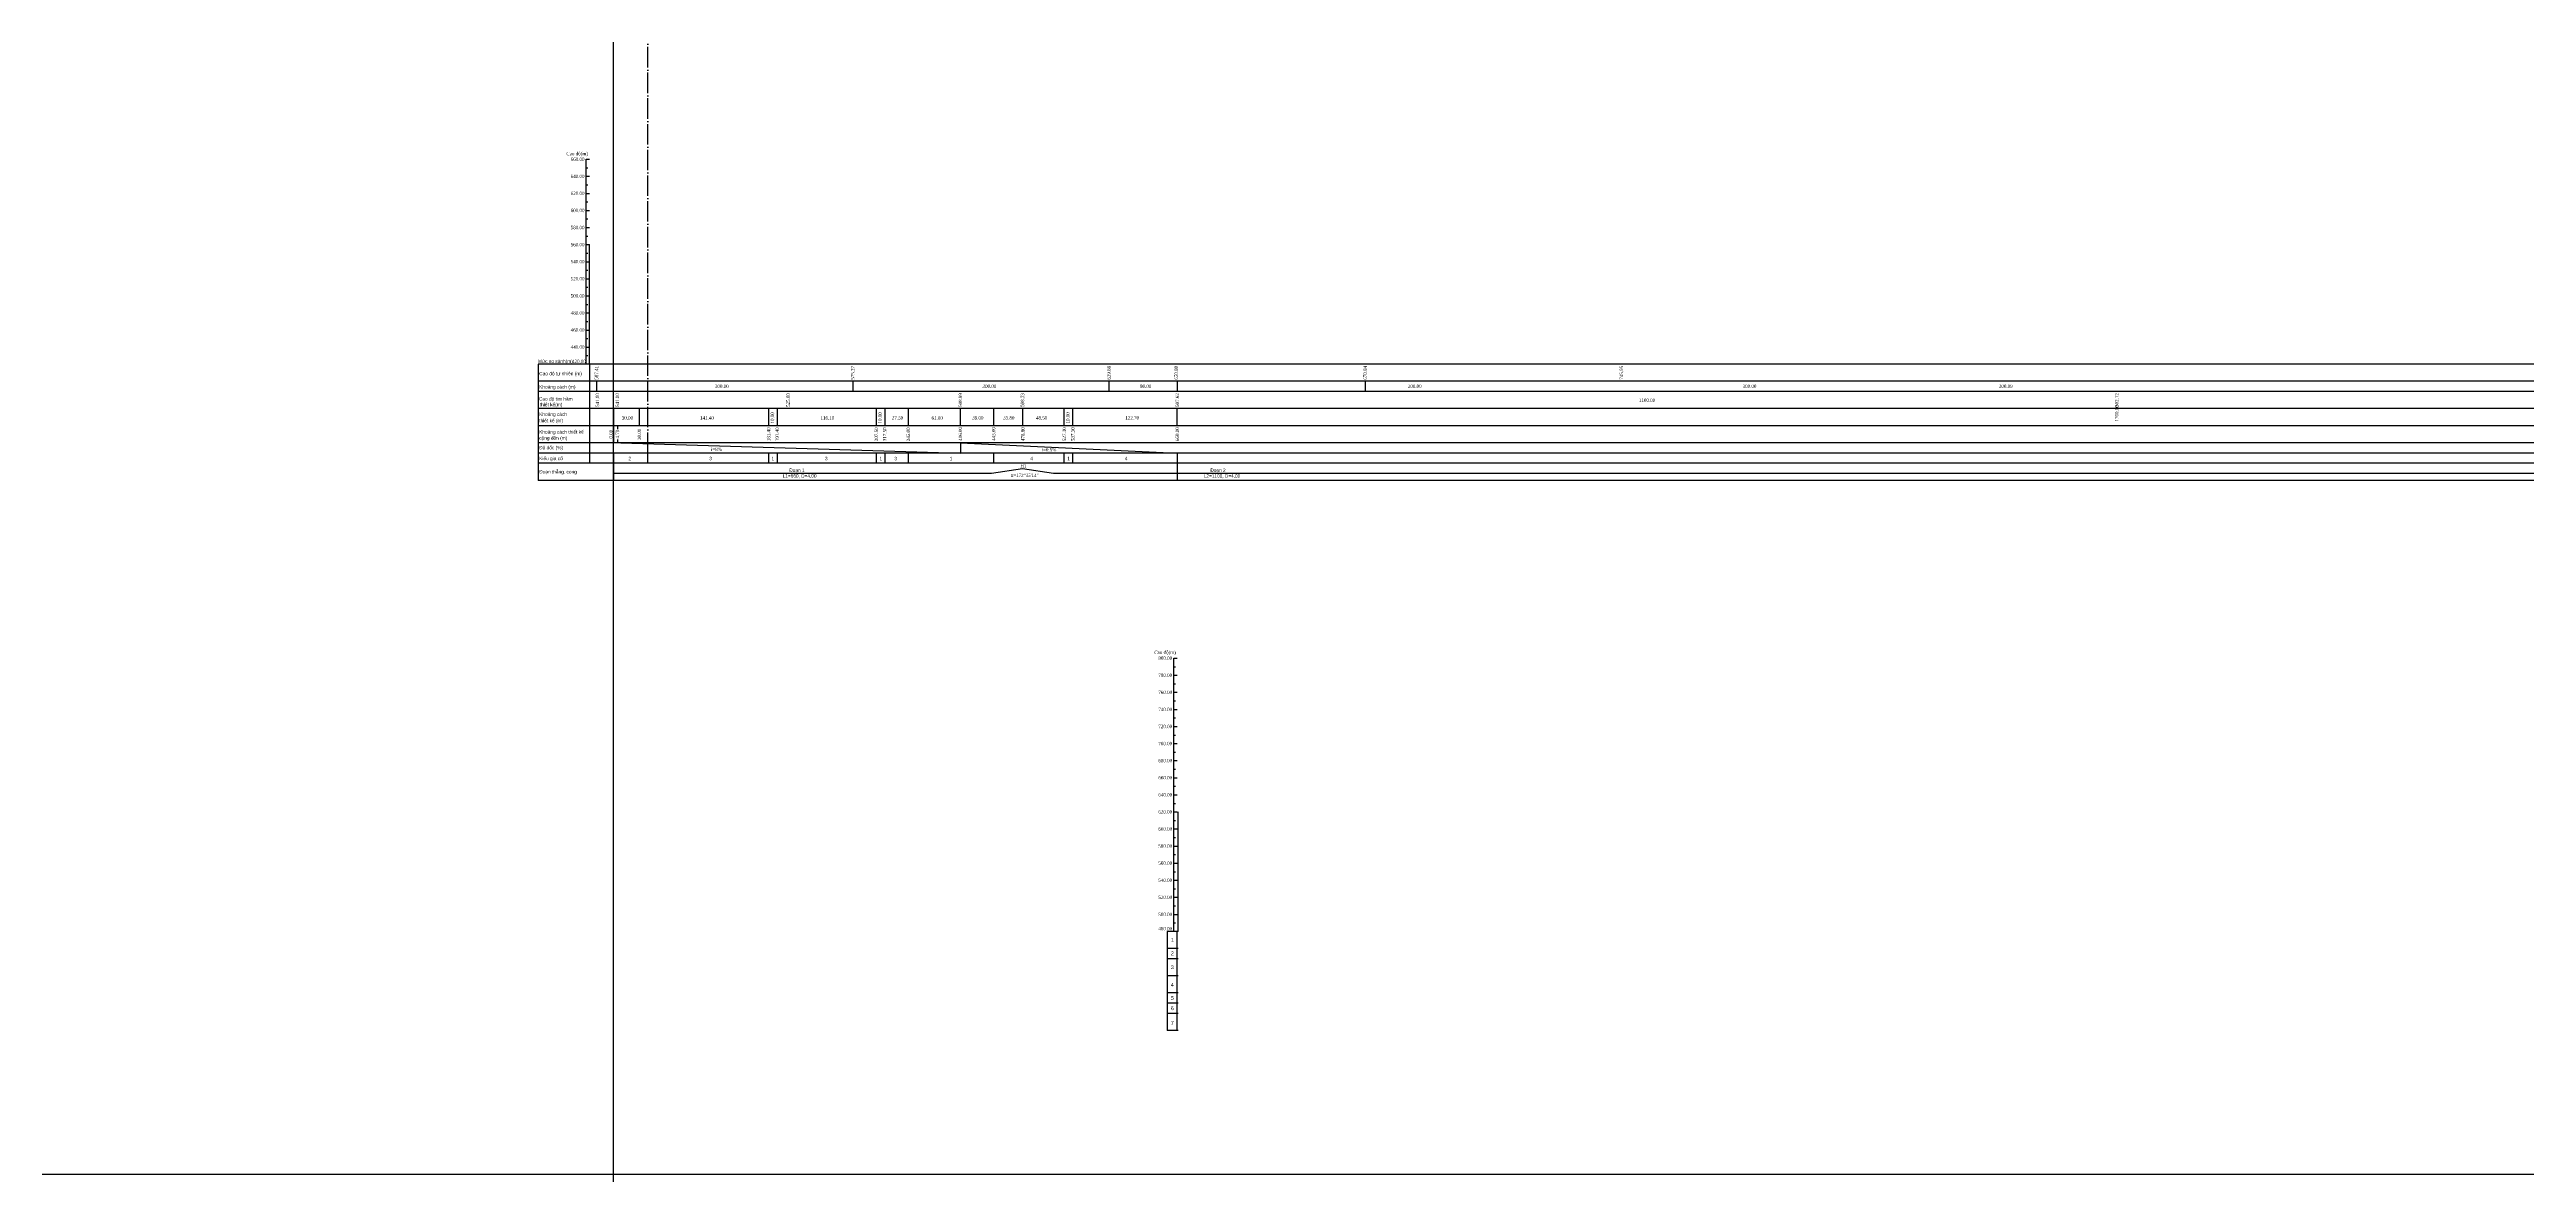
# Model space of a CAD drawing. Header units: inches. Extents: x 444671 to 463716, y 1783086 to 1794968.
# Drawn here: x 446132 to 449032, y 1784826 to 1786143 of the extents above; entities that cross this region are included whole.
import ezdxf
from ezdxf.enums import TextEntityAlignment as Align

# ---------------------------------------------------------------- set-up
doc = ezdxf.new("R2010")
doc.units = ezdxf.units.IN
doc.header["$MEASUREMENT"] = 0
doc.linetypes.add('ACAD_ISO04W100', pattern=[30, 24, -3, 0, -3])
for name, color, linetype in [('CONGTRINH', 2, 'Continuous'), ('Khung_bang', 140, 'Continuous'), ('Text', 3, 'Continuous'), ('Tim', 1, 'ACAD_ISO04W100')]:
    doc.layers.add(name, color=color, linetype=linetype)
doc.styles.add('.vnavant', font='')
doc.styles.add('VNARIAL', font='')
doc.styles.add('Vntimeshx', font='vntime.shx', dxfattribs={"width": 0.8, "bigfont": 'vn1.shx'})
doc.styles.get('.vnavant').set_extended_font_data('.VnAvant')
doc.styles.get('VNARIAL').set_extended_font_data('.VnArial')

msp = doc.modelspace()

# ---------------------------------------------------------------- linework, layer by layer
for p, q in [((446760.4598, 1786014.6993), (446764.4598, 1786014.6993)), ((446760.4598, 1785994.6993), (446764.4598, 1785994.6993)), ((446760.4598, 1785974.6993), (446764.4598, 1785974.6993)), ((446760.4598, 1785954.6993), (446764.4598, 1785954.6993)), ((446760.4598, 1785934.6993), (446764.4598, 1785934.6993)), ((446760.4598, 1785914.6993), (446764.4598, 1785914.6993)), ((446760.4598, 1785894.6993), (446764.4598, 1785894.6993)), ((446760.4598, 1785874.6993), (446764.4598, 1785874.6993)), ((446760.4598, 1785854.6993), (446764.4598, 1785854.6993)), ((446760.4598, 1785834.6993), (446764.4598, 1785834.6993)), ((446760.4598, 1785814.6993), (446764.4598, 1785814.6993)), ((446760.4598, 1785794.6993), (446764.4598, 1785794.6993)), ((447448.459, 1785430.5442), (447452.459, 1785430.5442)), ((447448.459, 1785410.5442), (447452.459, 1785410.5442)), ((447448.459, 1785390.5442), (447452.459, 1785390.5442)), ((447448.459, 1785370.5442), (447452.459, 1785370.5442)), ((447448.459, 1785350.5442), (447452.459, 1785350.5442)), ((447448.459, 1785330.5442), (447452.459, 1785330.5442)), ((447448.459, 1785310.5442), (447452.459, 1785310.5442)), ((447448.459, 1785290.5442), (447452.459, 1785290.5442)), ((447448.459, 1785270.5442), (447452.459, 1785270.5442)), ((447448.459, 1785250.5442), (447452.459, 1785250.5442)), ((447448.459, 1785230.5442), (447452.459, 1785230.5442)), ((447448.459, 1785210.5442), (447452.459, 1785210.5442)), ((447448.459, 1785190.5442), (447452.459, 1785190.5442)), ((447448.459, 1785170.5442), (447452.459, 1785170.5442)), ((447448.459, 1785150.5442), (447452.459, 1785150.5442)), ((447448.459, 1785130.5442), (447452.459, 1785130.5442))]:
    msp.add_line(p, q)
at = {"layer": 'CONGTRINH', "linetype": 'ByBlock'}
msp.add_line((447198.5271, 1785682.6993), (447452.4938, 1785670.6993), dxfattribs=at)
at = {"layer": 'CONGTRINH'}
msp.add_xline((446792.4938, 1785638.6993), (0, 1), dxfattribs=at)
at = {"layer": 'Khung_bang', "ltscale": 29}
for p, q in [((447455.0927, 1785774.6993), (446704.2467, 1785774.6993)), ((447455.0927, 1785774.6993), (446704.2467, 1785774.6993)), ((446704.2467, 1785774.6993), (446704.2467, 1785702.6993)), ((456142.0624, 1785774.6993), (446704.2467, 1785774.6993)), ((446764.4867, 1785774.6993), (446764.4867, 1785658.6993)), ((447455.0927, 1785754.6993), (446704.2467, 1785754.6993)), ((446764.4867, 1785754.6993), (446704.2467, 1785754.6993)), ((456142.0624, 1785754.6993), (446704.2467, 1785754.6993)), ((447455.0927, 1785742.6993), (446704.2467, 1785742.6993)), ((446764.4867, 1785742.6993), (446704.2467, 1785742.6993)), ((456142.0624, 1785742.6993), (446704.2467, 1785742.6993)), ((447455.0927, 1785722.6993), (446704.2467, 1785722.6993)), ((447455.0927, 1785722.6993), (446704.2467, 1785722.6993)), ((446764.4867, 1785722.6993), (446704.2467, 1785722.6993)), ((446764.4867, 1785722.6993), (446704.2467, 1785722.6993)), ((456142.0624, 1785722.6993), (446704.2467, 1785722.6993)), ((446704.2467, 1785702.6993), (446704.2467, 1785638.6993)), ((456141.3757, 1785702.6993), (446704.2467, 1785702.6993)), ((447452.4938, 1785702.6993), (447452.4938, 1785722.6993)), ((456142.0624, 1785682.6993), (446704.2467, 1785682.6993)), ((456142.0624, 1785670.6993), (446704.2467, 1785670.6993)), ((446832.4938, 1785658.6993), (446832.4938, 1785670.6993)), ((456142.0624, 1785658.6993), (446704.2467, 1785658.6993)), ((456142.0624, 1785638.6993), (446704.2467, 1785638.6993)), ((447453.459, 1785110.5442), (447440.5238, 1785110.5442)), ((447453.459, 1785110.5442), (447440.5238, 1785110.5442)), ((447453.459, 1785110.5442), (447440.5238, 1785110.5442)), ((447440.5238, 1785110.5442), (447440.5238, 1784994.5442)), ((447453.459, 1785090.5442), (447440.5238, 1785090.5442)), ((447452.1219, 1785110.5442), (447452.1219, 1784994.5442)), ((447453.459, 1785078.5442), (447440.5238, 1785078.5442)), ((447453.459, 1785058.5442), (447440.5238, 1785058.5442)), ((447453.459, 1785038.5442), (447440.5238, 1785038.5442)), ((447453.459, 1785026.5442), (447440.5238, 1785026.5442)), ((447453.459, 1785014.5442), (447440.5238, 1785014.5442)), ((447453.459, 1784994.5442), (447440.5238, 1784994.5442))]:
    msp.add_line(p, q, dxfattribs=at)
at = {"layer": 'Khung_bang'}
for p, q in [((446764.4867, 1785736.106), (446764.4867, 1785696.106)), ((446772.4938, 1785754.6993), (446772.4938, 1785742.6993)), ((447072.4938, 1785754.6993), (447072.4938, 1785742.6993)), ((447372.4938, 1785754.6993), (447372.4938, 1785742.6993)), ((447452.4938, 1785754.6993), (447452.4938, 1785742.6993)), ((447672.4938, 1785754.6993), (447672.4938, 1785742.6993)), ((446973.8907, 1785670.6993), (446973.8907, 1785658.6993)), ((446983.8907, 1785670.6993), (446983.8907, 1785658.6993)), ((447099.9483, 1785670.6993), (447099.9483, 1785658.6993)), ((447109.9483, 1785670.6993), (447109.9483, 1785658.6993)), ((447137.4938, 1785670.6993), (447137.4938, 1785658.6993)), ((447237.4938, 1785670.6993), (447237.4938, 1785658.6993)), ((447319.7795, 1785670.6993), (447319.7795, 1785658.6993)), ((447329.7795, 1785670.6993), (447329.7795, 1785658.6993)), ((447452.4938, 1785670.6993), (447452.4938, 1785638.6993))]:
    msp.add_line(p, q, dxfattribs=at)
at = {"layer": 'Khung_bang', "linetype": 'ByBlock'}
for p, q in [((446792.4938, 1785702.6993), (446792.4938, 1785682.6993)), ((446797.1938, 1785702.6993), (446797.1938, 1785698.4288)), ((446792.4938, 1785670.6993), (446792.4938, 1785638.6993)), ((446797.1938, 1785686.6689), (446797.1938, 1785682.6993)), ((447198.5271, 1785682.6993), (447198.5271, 1785670.6993))]:
    msp.add_line(p, q, dxfattribs=at)
at = {"layer": 'Text'}
for p, q in [((446760.4598, 1785774.6993), (446760.4598, 1786014.6993)), ((446760.4598, 1786004.6993), (446762.4598, 1786004.6993)), ((446760.4598, 1785984.6993), (446762.4598, 1785984.6993)), ((446760.4598, 1785964.6993), (446762.4598, 1785964.6993)), ((446760.4598, 1785944.6993), (446762.4598, 1785944.6993)), ((446760.4598, 1785924.6993), (446762.4598, 1785924.6993)), ((446760.4598, 1785904.6993), (446762.4598, 1785904.6993)), ((446764.4867, 1785774.6993), (446764.4867, 1785914.8943)), ((446760.4598, 1785884.6993), (446762.4598, 1785884.6993)), ((446760.4598, 1785864.6993), (446762.4598, 1785864.6993)), ((446760.4598, 1785844.6993), (446762.4598, 1785844.6993)), ((446760.4598, 1785824.6993), (446762.4598, 1785824.6993)), ((446760.4598, 1785804.6993), (446762.4598, 1785804.6993)), ((446760.4598, 1785784.6993), (446762.4598, 1785784.6993)), ((446764.4867, 1785690.6993), (446764.4867, 1785670.6993)), ((447448.459, 1785110.5442), (447448.459, 1785430.5442)), ((447448.459, 1785420.5442), (447450.459, 1785420.5442)), ((447448.459, 1785400.5442), (447450.459, 1785400.5442)), ((447448.459, 1785380.5442), (447450.459, 1785380.5442)), ((447448.459, 1785360.5442), (447450.459, 1785360.5442)), ((447448.459, 1785340.5442), (447450.459, 1785340.5442)), ((447448.459, 1785320.5442), (447450.459, 1785320.5442)), ((447448.459, 1785300.5442), (447450.459, 1785300.5442)), ((447448.459, 1785280.5442), (447450.459, 1785280.5442)), ((447448.459, 1785260.5442), (447450.459, 1785260.5442)), ((447448.459, 1785240.5442), (447450.459, 1785240.5442)), ((447453.459, 1785110.5442), (447453.459, 1785250.7392)), ((447448.459, 1785220.5442), (447450.459, 1785220.5442)), ((447448.459, 1785200.5442), (447450.459, 1785200.5442)), ((447448.459, 1785180.5442), (447450.459, 1785180.5442)), ((447448.459, 1785160.5442), (447450.459, 1785160.5442)), ((447448.459, 1785140.5442), (447450.459, 1785140.5442)), ((447448.459, 1785120.5442), (447450.459, 1785120.5442))]:
    msp.add_line(p, q, dxfattribs=at)
at = {"layer": 'Text', "color": 3}
msp.add_line((446801.0938, 1785682.6993), (447198.5271, 1785670.6993), dxfattribs=at)
at = {"layer": 'Text', "color": 1}
msp.add_lwpolyline([(444670.6767, 1789755.9656), (463716.2297, 1789755.9656), (463716.2297, 1784826.0411), (444670.6767, 1784826.0411)], close=True, dxfattribs=at)
at = {"layer": 'Text', "color": 3}
for points in [[(446792.4898, 1785722.6993), (446792.4898, 1785702.6993)], [(446822.4938, 1785722.6993), (446822.4938, 1785702.6993)], [(446973.8907, 1785722.6993), (446973.8907, 1785702.6993)], [(446983.8907, 1785722.6993), (446983.8907, 1785702.6993)], [(447099.9483, 1785722.6993), (447099.9483, 1785702.6993)], [(447109.9483, 1785722.6993), (447109.9483, 1785702.6993)], [(447137.4938, 1785722.6993), (447137.4938, 1785702.6993)], [(447198.4938, 1785722.6993), (447198.4938, 1785702.6993)], [(447237.4938, 1785722.6993), (447237.4938, 1785702.6993)], [(447271.2718, 1785722.6993), (447271.2718, 1785702.6993)], [(447319.7795, 1785722.6993), (447319.7795, 1785702.6993)], [(447329.7795, 1785722.6993), (447329.7795, 1785702.6993)]]:
    msp.add_lwpolyline(points, dxfattribs=at)
at = {"layer": 'Text', "color": 3, "elevation": 0.0311}
msp.add_lwpolyline([(446792.4938, 1785647.2105), (447234.9731, 1785647.2105), (447271.2718, 1785652.6016), (447307.5705, 1785647.2105), (456142.0624, 1785647.2105)], dxfattribs=at)
at = {"layer": 'Tim'}
msp.add_lwpolyline([(446832.4938, 1785670.6993), (446832.4938, 1787675.5974)], dxfattribs=at)

# ---------------------------------------------------------------- texts
at = {"layer": 'Text', "style": 'Vntimeshx', "width": 0.8}
for p in [(446749.8597, 1786021.2532), (447438.1956, 1785437.2637)]:
    msp.add_text('Cao ®é(m)', height=4, dxfattribs=at).set_placement(p, align=Align.MIDDLE_CENTER)
for s, p in [('660.00', (446758.4598, 1786014.6993)), ('640.00', (446758.4598, 1785994.6993)), ('620.00', (446758.4598, 1785974.6993)), ('600.00', (446758.4598, 1785954.6993)), ('580.00', (446758.4598, 1785934.6993)), ('560.00', (446758.4598, 1785914.6993)), ('540.00', (446758.4598, 1785894.6993)), ('520.00', (446758.4598, 1785874.6993)), ('500.00', (446758.4598, 1785854.6993)), ('480.00', (446758.4598, 1785834.6993)), ('460.00', (446758.4598, 1785814.6993)), ('440.00', (446758.4598, 1785794.6993)), ('420.00', (446760.0344, 1785777.9461)), ('800.00', (447446.459, 1785430.5442)), ('780.00', (447446.459, 1785410.5442)), ('760.00', (447446.459, 1785390.5442)), ('740.00', (447446.459, 1785370.5442)), ('720.00', (447446.459, 1785350.5442)), ('700.00', (447446.459, 1785330.5442)), ('680.00', (447446.459, 1785310.5442)), ('660.00', (447446.459, 1785290.5442)), ('640.00', (447446.459, 1785270.5442)), ('620.00', (447446.459, 1785250.5442)), ('600.00', (447446.459, 1785230.5442)), ('580.00', (447446.459, 1785210.5442)), ('560.00', (447446.459, 1785190.5442)), ('540.00', (447446.459, 1785170.5442)), ('520.00', (447446.459, 1785150.5442)), ('500.00', (447446.459, 1785130.5442)), ('480.00', (447446.459, 1785113.791))]:
    msp.add_text(s, height=4, dxfattribs=at).set_placement(p, align=Align.MIDDLE_RIGHT)
at = {"layer": 'Text', "ltscale": 29, "style": 'VNARIAL'}
for s, p in [('Møc so s¸nh(m)', (446704.0503, 1785778.1568)), ('Cao ®é tù nhiªn (m)', (446705.4118, 1785763.6929)), ('Cao ®é tim hÇm', (446705.0906, 1785734.1342)), ('Kho¶ng c¸ch (m)', (446705.4118, 1785748.1899)), ('thiÕt kÕ(m)', (446706.1638, 1785727.3049)), ('thiÕt kÕ (m)', (446705.4118, 1785708.588)), ('Kho¶ng c¸ch ', (446705.4118, 1785716.1899)), ('Kho¶ng c¸ch thiÕt kÕ', (446705.4118, 1785695.3938)), ('§é dèc (%%%)', (446705.4118, 1785677.0381)), ('céng dån (m)', (446705.4118, 1785688.2304)), ('§o¹n th¼ng, cong', (446705.4118, 1785648.7413)), ('KiÓu gia cè', (446705.4118, 1785664.3296))]:
    msp.add_text(s, height=4, dxfattribs=at).set_placement(p, align=Align.MIDDLE_LEFT)
at = {"layer": 'Text', "linetype": 'ByBlock', "style": 'Vntimeshx', "width": 0.8}
for s, p in [('587.41', (446772.4938, 1785764.6107)), ('575.27', (447072.4938, 1785764.6107)), ('629.88', (447372.4938, 1785764.6107)), ('650.80', (447451.1885, 1785764.6107)), ('670.84', (447672.4938, 1785764.6107)), ('745.95', (447972.4938, 1785764.6107)), ('541.00', (446773.592, 1785732.7128)), ('541.00', (446796.9076, 1785732.7128)), ('525.00', (446996.9076, 1785732.7128)), ('508.89', (447198.5271, 1785732.7128)), ('508.53', (447271.2718, 1785732.7128)), ('508.53', (447271.2718, 1785732.7128)), ('507.62', (447452.4938, 1785732.7128)), ('502.12', (448552.4938, 1785732.7128)), ('30.00', (446822.5894, 1785692.5998)), ('181.40', (446973.9863, 1785692.5998)), ('10.00', (446978.4997, 1785711.8316)), ('191.40', (446983.9863, 1785692.5998)), ('307.50', (447100.044, 1785692.5998)), ('10.00', (447104.5574, 1785711.8316)), ('317.50', (447109.9363, 1785692.5998)), ('345.00', (447137.4817, 1785692.5998)), ('406.00', (447198.461, 1785693.0233)), ('445.00', (447237.461, 1785693.0233)), ('478.80', (447271.7124, 1785692.7446)), ('527.30', (447320.2201, 1785692.7446)), ('10.00', (447324.3885, 1785711.8316)), ('537.30', (447330.2201, 1785692.7446)), ('660.00', (447452.438, 1785692.7446)), ('1760.00', (448552.4938, 1785717.0833)), ('0.00', (446789.3486, 1785692.7164)), ('4.70', (446797.0246, 1785692.7164))]:
    msp.add_text(s, height=4, rotation=90, dxfattribs=at).set_placement(p, align=Align.MIDDLE_CENTER)
for s, p in [('300.00', (446919.2335, 1785748.8912)), ('300.00', (447232.5692, 1785748.8912)), ('80.00', (447415.5096, 1785748.8912)), ('300.00', (447730.5009, 1785748.8912)), ('1100.00', (448002.4938, 1785732.5237)), ('300.00', (448122.4938, 1785748.8912)), ('300.09', (448422.5412, 1785748.8912)), ('30.00', (446808.6835, 1785711.8316)), ('141.40', (446901.8138, 1785711.8316)), ('116.10', (447042.8043, 1785711.8316)), ('27.50', (447124.9142, 1785711.8316)), ('61.00', (447171.3959, 1785711.8316)), ('39.00', (447219.0031, 1785711.8316)), ('33.80', (447255.2449, 1785711.8316)), ('48.50', (447293.6823, 1785711.8316)), ('122.70', (447399.713, 1785711.8316)), ('i=8%%%', (446912.9202, 1785675.0306)), ('i=0.5%%%', (447302.3473, 1785674.5911)), ('H1', (447272.2783, 1785655.5497, 0.0311))]:
    msp.add_text(s, height=4, dxfattribs=at).set_placement(p, align=Align.MIDDLE_CENTER)
at = {"layer": 'Text', "ltscale": 29, "style": '.vnavant'}
for s, p in [('2', (446811.4684, 1785664.2337)), ('3', (446906.0735, 1785664.2337)), ('1', (446979.001, 1785664.2337)), ('3', (447041.4973, 1785664.2337)), ('1', (447105.4498, 1785664.2337)), ('3', (447122.705, 1785664.2337)), ('1', (447187.5555, 1785664.2337)), ('4', (447281.9305, 1785664.2337)), ('1', (447325.2399, 1785664.2337)), ('4', (447392.5365, 1785664.2337))]:
    msp.add_text(s, height=4, dxfattribs=at).set_placement(p, align=Align.MIDDLE_CENTER)
at = {"layer": 'Text', "color": 3, "style": '.vnavant'}
for s, p in [('L1=660, D=4.00', (446990.5255, 1785641.9229, 0.0311)), ('§o¹n 1', (446998.2337, 1785648.5896, 0.0311)), ('L2=1100, D=4.00', (447483.5647, 1785641.9229, 0.0311)), ('§o¹n 2', (447491.2729, 1785648.5896, 0.0311))]:
    msp.add_text(s, height=4, dxfattribs=at).set_placement(p)
at = {"layer": 'Text', "style": 'VNARIAL'}
for s, p in [('1', (447444.9765, 1785100.6544)), ('3', (447444.9765, 1785068.6461)), ('2', (447444.9765, 1785084.8954)), ('4', (447444.9765, 1785048.035)), ('5', (447444.9765, 1785032.6099)), ('6', (447444.9765, 1785020.6055)), ('7', (447444.9765, 1785003.4186))]:
    msp.add_text(s, height=4.4, dxfattribs=at).set_placement(p, align=Align.MIDDLE_LEFT)
at = {"layer": 'Text', "linetype": 'ByBlock', "insert": (447273.8577, 1785644.6272, 0.0311), "char_height": 4, "attachment_point": 5, "style": 'Vntimeshx'}
msp.add_mtext('\\A1;{\\fSymbol|b0|i0|c2|p18;\\C3;a=\\Fvntime|c0;172°35\'14"}', dxfattribs=at)

doc.saveas('drawing.dxf')
